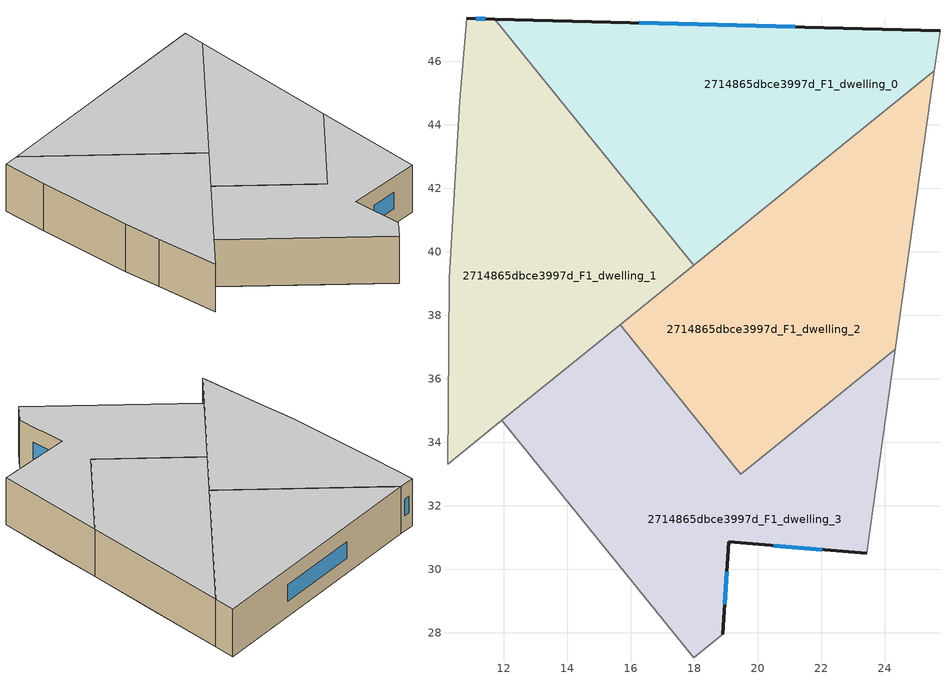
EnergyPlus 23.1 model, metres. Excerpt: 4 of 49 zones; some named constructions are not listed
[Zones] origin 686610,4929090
2714865dbce3997d_F1_dwelling_0
 floor to 2714865dbce3997d_F0_dwelling_8 (EU_floor_Construction): 25.75,46.96 25.57,45.71 19.56,40.85 17.89,40.92 18.13,47.16 z3
 floor adiabatic (EU_floor_Construction): 18.13,47.16 17.89,40.92 19.56,40.85 17.99,39.58 11.72,47.33 z3
 wall outside (EU_wall_Construction): 25.75,46.96 11.72,47.33 z3:6
 wall adiabatic (EU_wall_Construction): 25.57,45.71 25.75,46.96 z3:6
 wall to 2714865dbce3997d_F1_dwelling_1 (EU_wall_Construction): 11.72,47.33 17.99,39.58 z3:6
 wall to 2714865dbce3997d_F1_dwelling_2 (EU_wall_Construction): 17.99,39.58 25.57,45.71 z3:6
 window (EU_Window_Construction): 21.18,47.08 16.28,47.21 z3.98:5.02
 ceiling to 2714865dbce3997d_F2_dwelling_0 (EU_floor_Construction): 25.57,45.71 25.75,46.96 11.72,47.33 17.99,39.58 z6
2714865dbce3997d_F1_dwelling_1
 floor to 2714865dbce3997d_F0_dwelling_6 (EU_floor_Construction): 16.87,40.96 17.99,39.58 11.88,34.64 10.25,34.7 10.28,37 10.29,39.16 10.41,41.21 z3
 floor to 2714865dbce3997d_F0_dwelling_4 (EU_floor_Construction): 11.88,34.64 10.24,33.31 10.25,34.7 z3
 floor to 2714865dbce3997d_F0_dwelling_7 (EU_floor_Construction): 11.72,47.33 16.87,40.96 10.41,41.21 10.63,44.75 10.84,47.35 z3
 wall outside (EU_wall_Construction): 11.72,47.33 10.84,47.35 z3:6
 wall adiabatic (EU_wall_Construction): 10.84,47.35 10.63,44.75 10.29,39.16 10.28,37 10.24,33.31 z3:6
 wall to 2714865dbce3997d_F1_dwelling_3 (EU_wall_Construction): 11.95,34.69 15.67,37.7 z3:6
 wall to 2714865dbce3997d_F1_dwelling_4 (EU_wall_Construction): 10.24,33.31 11.95,34.69 z3:6
 wall to 2714865dbce3997d_F1_dwelling_2 (EU_wall_Construction): 15.67,37.7 17.99,39.58 z3:6
 window (EU_Window_Construction): 11.43,47.34 11.12,47.35 z3.98:5.02
 ceiling to 2714865dbce3997d_F2_dwelling_1 (EU_floor_Construction): 17.99,39.58 11.72,47.33 10.84,47.35 10.63,44.75 10.29,39.16 10.28,37 10.24,33.31 z6
2714865dbce3997d_F1_dwelling_2
 floor to 2714865dbce3997d_F0_dwelling_5 (EU_floor_Construction): 21.06,34.28 19.48,33 18.36,34.38 z3
 floor to 2714865dbce3997d_F0_dwelling_8 (EU_floor_Construction): 25.57,45.71 24.86,40.64 19.56,40.85 z3
 floor to 2714865dbce3997d_F0_dwelling_6 (EU_floor_Construction): 24.86,40.64 24.34,36.93 21.06,34.28 18.36,34.38 15.67,37.7 19.56,40.85 z3
 wall to 2714865dbce3997d_F1_dwelling_3 (EU_wall_Construction): 15.67,37.7 19.48,33 24.34,36.93 z3:6
 wall adiabatic (EU_wall_Construction): 24.34,36.93 25.57,45.71 z3:6
 ceiling to 2714865dbce3997d_F2_dwelling_2 (EU_floor_Construction): 24.34,36.93 25.57,45.71 15.67,37.7 19.48,33 z6
2714865dbce3997d_F1_dwelling_3
 floor to 2714865dbce3997d_F0_dwelling_4 (EU_floor_Construction): 15.73,34.49 15.57,30.22 12,34.63 z3
 floor to 2714865dbce3997d_F0_dwelling_5 (EU_floor_Construction): 23.96,34.17 23.44,30.5 19.09,30.86 18.91,27.96 17.99,27.22 15.57,30.22 15.73,34.49 18.36,34.38 19.48,33 21.06,34.28 z3
 floor to 2714865dbce3997d_F0_dwelling_6 (EU_floor_Construction): 24.34,36.93 23.96,34.17 21.06,34.28 z3; 15.67,37.7 18.36,34.38 12,34.63 11.95,34.69 z3
 wall outside (EU_wall_Construction): 18.91,27.96 19.09,30.86 23.44,30.5 z3:6
 wall adiabatic (EU_wall_Construction): 23.44,30.5 24.34,36.93 z3:6
 wall to 2714865dbce3997d_F1_dwelling_4 (EU_wall_Construction): 11.95,34.69 17.99,27.22 z3:6
 wall to 2714865dbce3997d_F1_dwelling_5 (EU_wall_Construction): 17.99,27.22 18.91,27.96 z3:6
 window (EU_Window_Construction): 20.51,30.75 22.03,30.62 / 18.97,28.91 19.04,29.92 z3.98:5.02
 ceiling to 2714865dbce3997d_F2_dwelling_3 (EU_floor_Construction): 23.44,30.5 24.34,36.93 19.48,33 15.67,37.7 11.95,34.69 17.99,27.22 18.91,27.96 19.09,30.86 z6
[SCHEDULE:FILE] Column Number=1; Rows to Skip at Top=0; Number of Hours of Data=8760; Column Separator=Comma; Interpolate to Timestep=No; Minutes per Item=60; Adjust Schedule for Daylight Savings=Yes
Name | File
EU_Step8_GainSchedule_2714865dbce3997d_F2_dwelling_0_f000 | ../../schedules/2714865dbce3997d/2714865dbce3997d_F2_dwelling_0_f000_gain.csv
EU_Step8_GainSchedule_2714865dbce3997d_F2_dwelling_1_f000 | ../../schedules/2714865dbce3997d/2714865dbce3997d_F2_dwelling_1_f000_gain.csv
EU_Step8_GainSchedule_2714865dbce3997d_F2_dwelling_2_f000 | ../../schedules/2714865dbce3997d/2714865dbce3997d_F2_dwelling_2_f000_gain.csv
EU_Step8_GainSchedule_2714865dbce3997d_F2_dwelling_3_f000 | ../../schedules/2714865dbce3997d/2714865dbce3997d_F2_dwelling_3_f000_gain.csv
EU_Step8_GainSchedule_2714865dbce3997d_F2_dwelling_4_f000 | ../../schedules/2714865dbce3997d/2714865dbce3997d_F2_dwelling_4_f000_gain.csv
EU_Step8_GainSchedule_2714865dbce3997d_F2_dwelling_5_f000 | ../../schedules/2714865dbce3997d/2714865dbce3997d_F2_dwelling_5_f000_gain.csv
EU_Step8_GainSchedule_2714865dbce3997d_F2_dwelling_6_f000 | ../../schedules/2714865dbce3997d/2714865dbce3997d_F2_dwelling_6_f000_gain.csv
EU_Step8_GainSchedule_2714865dbce3997d_F2_dwelling_7_f000 | ../../schedules/2714865dbce3997d/2714865dbce3997d_F2_dwelling_7_f000_gain.csv
EU_Step8_GainSchedule_2714865dbce3997d_F3_dwelling_0_f000 | ../../schedules/2714865dbce3997d/2714865dbce3997d_F3_dwelling_0_f000_gain.csv
EU_Step8_GainSchedule_2714865dbce3997d_F3_dwelling_1_f000 | ../../schedules/2714865dbce3997d/2714865dbce3997d_F3_dwelling_1_f000_gain.csv
EU_Step8_GainSchedule_2714865dbce3997d_F3_dwelling_2_f000 | ../../schedules/2714865dbce3997d/2714865dbce3997d_F3_dwelling_2_f000_gain.csv
EU_Step8_GainSchedule_2714865dbce3997d_F3_dwelling_3_f000 | ../../schedules/2714865dbce3997d/2714865dbce3997d_F3_dwelling_3_f000_gain.csv
EU_Step8_GainSchedule_2714865dbce3997d_F3_dwelling_4_f000 | ../../schedules/2714865dbce3997d/2714865dbce3997d_F3_dwelling_4_f000_gain.csv
EU_Step8_GainSchedule_2714865dbce3997d_F3_dwelling_5_f000 | ../../schedules/2714865dbce3997d/2714865dbce3997d_F3_dwelling_5_f000_gain.csv
EU_Step8_GainSchedule_2714865dbce3997d_F3_dwelling_6_f000 | ../../schedules/2714865dbce3997d/2714865dbce3997d_F3_dwelling_6_f000_gain.csv
EU_Step8_GainSchedule_2714865dbce3997d_F3_dwelling_7_f000 | ../../schedules/2714865dbce3997d/2714865dbce3997d_F3_dwelling_7_f000_gain.csv
